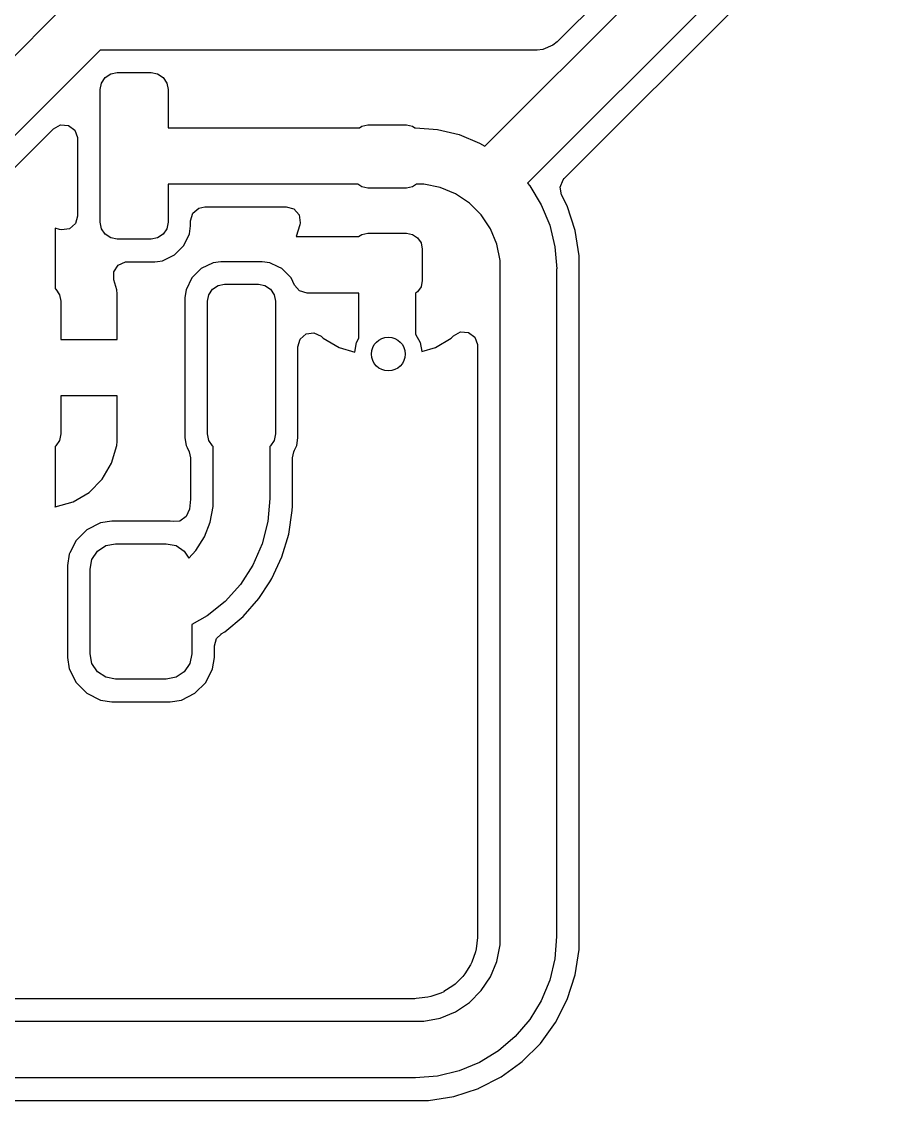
# Model space of a CAD drawing. Extents: x 51 to 261, y -150 to -32.
# Drawn here: x 126.59 to 134.22, y -126.07 to -116.52 of the extents above; entities that cross this region are included whole.
import ezdxf

# ---------------------------------------------------------------- set-up
doc = ezdxf.new("R2010")
doc.units = 0
doc.layers.add('BLACK', color=7, linetype='CONTINUOUS')

msp = doc.modelspace()

# ---------------------------------------------------------------- linework, layer by layer
at = {"layer": 'BLACK', "linetype": 'CONTINUOUS'}
for p, q in [((130.689657, -117.622788), (133.608, -114.704446)), ((133.334776, -114.694827), (131.331761, -116.697843)), ((134.034777, -114.984776), (131.06841, -117.951143)), ((131.393508, -117.909593), (134.21849, -115.084614)), ((124.169712, -119.181605), (127.007028, -116.344289)), ((131.293877, -116.728933), (131.203757, -116.766262)), ((131.293881, -116.728928), (131.293877, -116.728933)), ((131.331761, -116.697843), (131.293881, -116.728928)), ((127.287359, -116.771066), (124.596489, -119.461936)), ((131.154984, -116.771066), (127.287359, -116.771066)), ((131.203757, -116.766262), (131.154984, -116.771066)), ((127.297907, -117.063663), (127.330423, -117.015)), ((127.330423, -117.015), (127.379086, -116.982484)), ((127.379086, -116.982484), (127.436489, -116.971066)), ((127.436489, -116.971066), (127.736489, -116.971066)), ((127.736489, -116.971066), (127.793892, -116.982484)), ((127.793892, -116.982484), (127.842555, -117.015)), ((127.842555, -117.015), (127.875071, -117.063663)), ((127.286489, -117.121066), (127.297907, -117.063663)), ((127.286489, -118.296066), (127.286489, -117.121066)), ((127.875071, -117.063663), (127.886489, -117.121066)), ((127.886489, -117.121066), (127.886489, -117.458566)), ((126.174391, -118.167582), (126.874308, -117.467666)), ((126.874308, -117.467666), (126.935631, -117.434181)), ((126.935631, -117.434181), (127.005323, -117.439165)), ((127.005323, -117.439165), (127.061256, -117.481037)), ((127.061256, -117.481037), (127.085673, -117.546501)), ((127.886489, -117.458566), (129.581447, -117.458566)), ((129.581447, -117.458566), (129.602913, -117.444223)), ((129.602913, -117.444223), (129.656489, -117.433566)), ((129.656489, -117.433566), (129.996489, -117.433566)), ((129.996489, -117.433566), (130.050065, -117.444223)), ((130.050065, -117.444223), (130.071531, -117.458566)), ((130.071531, -117.458566), (130.076489, -117.458566)), ((130.076489, -117.458566), (130.0765, -117.458567)), ((130.0765, -117.458567), (130.272032, -117.473953)), ((130.272032, -117.473953), (130.462763, -117.519741)), ((130.462763, -117.519741), (130.643984, -117.594801)), ((127.085673, -117.546501), (127.085989, -117.555347)), ((127.085989, -117.555347), (127.085989, -118.241049)), ((130.643984, -117.594801), (130.689657, -117.622788)), ((131.384091, -117.920153), (131.393508, -117.909593)), ((129.566481, -117.958566), (127.886489, -117.958566)), ((127.886489, -117.958566), (127.886489, -118.296066)), ((129.602913, -117.982909), (129.566481, -117.958566)), ((129.656489, -117.993566), (129.602913, -117.982909)), ((129.996489, -117.993566), (129.656489, -117.993566)), ((130.050065, -117.982909), (129.996489, -117.993566)), ((130.086497, -117.958565), (130.050065, -117.982909)), ((130.150363, -117.958565), (130.086497, -117.958565)), ((130.295266, -117.987386), (130.150363, -117.958565)), ((130.431762, -118.043922), (130.295266, -117.987386)), ((131.06841, -117.951143), (131.087781, -117.973823)), ((131.087781, -117.973823), (131.190273, -118.141066)), ((131.357817, -117.984894), (131.384091, -117.920153)), ((131.370715, -118.053563), (131.357817, -117.984894)), ((130.554606, -118.126001), (130.431762, -118.043922)), ((131.420747, -118.15175), (131.370715, -118.053563)), ((128.106674, -118.216027), (128.159478, -118.170272)), ((128.159478, -118.170272), (128.210989, -118.159066)), ((128.210989, -118.159066), (128.933676, -118.159066)), ((128.933676, -118.159066), (129.000715, -118.178751)), ((129.000715, -118.178751), (129.04647, -118.231555)), ((130.659078, -118.230467), (130.554606, -118.126001)), ((131.190273, -118.141066), (131.265342, -118.322283)), ((131.491306, -118.368889), (131.420747, -118.15175)), ((127.085989, -118.241049), (127.066304, -118.308088)), ((128.086989, -118.283066), (128.106674, -118.216027)), ((128.086989, -118.329326), (128.086989, -118.283066)), ((129.04647, -118.231555), (129.056414, -118.300713)), ((130.741162, -118.353308), (130.659078, -118.230467)), ((126.888983, -118.348966), (126.886489, -118.348769)), ((126.886489, -118.348769), (126.886489, -118.885946)), ((126.927396, -118.360126), (126.888983, -118.348966)), ((126.944342, -118.363787), (126.927396, -118.360126)), ((127.0135, -118.353843), (126.944342, -118.363787)), ((127.066304, -118.308088), (127.0135, -118.353843)), ((127.297907, -118.353469), (127.286489, -118.296066)), ((127.330423, -118.402132), (127.297907, -118.353469)), ((127.875071, -118.353469), (127.842555, -118.402132)), ((127.886489, -118.296066), (127.875071, -118.353469)), ((128.077062, -118.397459), (128.086989, -118.329326)), ((129.052753, -118.317661), (129.021985, -118.423566)), ((129.056414, -118.300713), (129.052753, -118.317661)), ((130.797704, -118.489802), (130.741162, -118.353308)), ((131.265342, -118.322283), (131.311138, -118.513012)), ((131.52703, -118.594393), (131.491306, -118.368889)), ((127.379086, -118.434648), (127.330423, -118.402132)), ((127.436489, -118.446066), (127.379086, -118.434648)), ((127.736489, -118.446066), (127.436489, -118.446066)), ((127.793892, -118.434648), (127.736489, -118.446066)), ((127.842555, -118.402132), (127.793892, -118.434648)), ((128.025687, -118.502549), (128.077062, -118.397459)), ((129.021985, -118.423566), (129.573964, -118.423566)), ((129.573964, -118.423566), (129.602913, -118.404223)), ((129.602913, -118.404223), (129.656489, -118.393566)), ((129.656489, -118.393566), (129.996489, -118.393566)), ((129.996489, -118.393566), (130.050065, -118.404223)), ((130.050065, -118.404223), (130.095484, -118.434571)), ((130.095484, -118.434571), (130.125832, -118.47999)), ((130.125832, -118.47999), (130.136489, -118.533566)), ((127.942972, -118.585264), (128.025687, -118.502549)), ((130.136489, -118.533566), (130.136489, -118.813566)), ((130.826532, -118.634704), (130.797704, -118.489802)), ((131.311138, -118.513012), (131.326534, -118.708557)), ((127.446044, -118.676621), (127.509683, -118.647778)), ((127.509683, -118.647778), (127.526979, -118.646566)), ((127.526979, -118.646566), (127.76975, -118.646566)), ((127.76975, -118.646566), (127.79246, -118.643257)), ((127.79246, -118.643257), (127.837882, -118.636639)), ((127.837882, -118.636639), (127.942972, -118.585264)), ((128.285097, -118.655492), (128.180003, -118.706869)), ((128.353228, -118.645566), (128.285097, -118.655492)), ((128.353229, -118.645566), (128.353228, -118.645566)), ((128.719749, -118.645566), (128.353229, -118.645566)), ((128.71975, -118.645566), (128.719749, -118.645566)), ((128.78788, -118.655492), (128.71975, -118.645566)), ((128.787882, -118.655493), (128.78788, -118.655492)), ((128.862321, -118.691884), (128.787882, -118.655493)), ((130.826533, -118.708109), (130.826532, -118.634704)), ((131.527034, -118.708551), (131.52703, -118.594393)), ((127.407903, -118.805161), (127.408102, -118.735291)), ((127.408102, -118.735291), (127.446044, -118.676621)), ((128.180003, -118.706869), (128.097292, -118.78958)), ((128.892974, -118.706869), (128.862321, -118.691884)), ((128.975688, -118.789583), (128.892974, -118.706869)), ((130.826489, -118.708566), (130.826533, -118.708109)), ((130.826489, -124.623566), (130.826489, -118.708566)), ((131.326489, -118.708557), (131.326488, -118.70856)), ((131.326488, -118.70856), (131.326489, -118.708566)), ((131.326534, -118.708557), (131.326489, -118.708557)), ((131.326489, -118.708566), (131.326489, -124.623566)), ((131.52699, -118.759959), (131.527035, -118.759805)), ((131.526991, -118.76786), (131.52699, -118.759959)), ((131.52699, -118.767863), (131.526991, -118.76786)), ((131.52699, -118.776483), (131.52699, -118.767863)), ((131.527035, -118.759805), (131.527033, -118.708551)), ((131.527033, -118.708551), (131.527034, -118.708551)), ((127.433588, -118.89357), (127.407903, -118.805161)), ((128.097292, -118.78958), (128.045915, -118.894674)), ((128.280423, -118.89), (128.329086, -118.857484)), ((128.329086, -118.857484), (128.386489, -118.846066)), ((128.386489, -118.846066), (128.686489, -118.846066)), ((128.686489, -118.846066), (128.743892, -118.857484)), ((128.743892, -118.857484), (128.792555, -118.89)), ((129.007192, -118.854026), (128.975688, -118.789583)), ((129.051553, -118.903881), (129.007192, -118.854026)), ((130.136489, -118.813566), (130.125832, -118.867142)), ((131.526989, -118.776512), (131.52699, -118.776483)), ((131.526989, -124.611855), (131.526989, -118.776512)), ((126.886489, -118.885946), (126.892555, -118.89)), ((126.892555, -118.89), (126.925071, -118.938663)), ((126.925071, -118.938663), (126.936489, -118.996066)), ((127.433589, -118.893576), (127.433588, -118.89357)), ((127.436488, -118.930416), (127.433589, -118.893576)), ((127.436489, -118.930431), (127.436488, -118.930416)), ((127.436489, -119.333566), (127.436489, -118.930431)), ((128.045915, -118.894674), (128.035989, -118.962805)), ((128.236489, -118.996066), (128.247907, -118.938663)), ((128.247907, -118.938663), (128.280423, -118.89)), ((128.792555, -118.89), (128.825071, -118.938663)), ((128.825071, -118.938663), (128.836489, -118.996066)), ((129.118592, -118.923566), (129.051553, -118.903881)), ((129.573964, -118.923566), (129.118592, -118.923566)), ((129.576489, -118.925253), (129.573964, -118.923566)), ((129.576489, -119.323014), (129.576489, -118.925253)), ((130.095484, -118.912561), (130.076489, -118.925253)), ((130.076489, -118.925253), (130.076489, -119.288374)), ((130.125832, -118.867142), (130.095484, -118.912561)), ((126.936489, -118.996066), (126.936489, -119.333566)), ((128.035989, -118.962805), (128.035989, -120.204326)), ((128.236489, -120.171066), (128.236489, -118.996066)), ((128.836489, -118.996066), (128.836489, -120.171066)), ((126.936489, -119.333566), (127.436489, -119.333566)), ((129.036989, -119.398526), (129.056674, -119.331487)), ((129.056674, -119.331487), (129.109478, -119.285732)), ((129.109478, -119.285732), (129.178636, -119.275788)), ((129.178636, -119.275788), (129.242192, -119.304813)), ((129.242192, -119.304813), (129.24867, -119.310845)), ((129.24867, -119.310845), (129.261105, -119.32328)), ((129.261105, -119.32328), (129.261114, -119.323287)), ((129.261114, -119.323287), (129.400293, -119.405597)), ((129.554581, -119.36096), (129.576489, -119.323014)), ((130.076489, -119.288374), (130.118397, -119.36096)), ((130.252684, -119.405597), (130.391863, -119.323287)), ((130.391863, -119.323287), (130.391872, -119.32328)), ((130.391872, -119.32328), (130.414308, -119.300845)), ((130.414308, -119.300845), (130.475631, -119.26736)), ((130.475631, -119.26736), (130.545323, -119.272344)), ((130.545323, -119.272344), (130.601256, -119.314216)), ((130.601256, -119.314216), (130.625673, -119.37968)), ((129.036989, -120.204326), (129.036989, -119.398526)), ((129.400293, -119.405597), (129.539575, -119.446061)), ((129.539575, -119.446061), (129.554581, -119.36096)), ((130.118397, -119.36096), (130.132427, -119.440534)), ((130.132427, -119.440534), (130.252684, -119.405597)), ((130.625673, -119.37968), (130.625989, -119.388526)), ((130.625989, -119.388526), (130.625989, -124.556654)), ((127.436489, -119.833566), (126.936489, -119.833566)), ((126.936489, -119.833566), (126.936489, -120.171066)), ((127.436489, -120.2367), (127.436489, -119.833566)), ((126.936489, -120.171066), (126.925071, -120.228469)), ((128.247907, -120.228469), (128.236489, -120.171066)), ((128.836489, -120.171066), (128.825071, -120.228469)), ((126.892555, -120.277132), (126.886489, -120.281185)), ((126.886489, -120.281185), (126.886489, -120.818361)), ((126.925071, -120.228469), (126.892555, -120.277132)), ((127.387772, -120.431259), (127.433588, -120.273561)), ((127.433588, -120.273561), (127.433589, -120.273555)), ((127.433589, -120.273555), (127.436488, -120.236715)), ((127.436488, -120.236715), (127.436489, -120.2367)), ((128.035989, -120.204326), (128.045915, -120.272457)), ((128.045915, -120.272457), (128.045916, -120.272459)), ((128.045916, -120.272459), (128.055204, -120.291459)), ((128.055204, -120.291459), (128.07339, -120.328658)), ((128.280423, -120.277132), (128.247907, -120.228469)), ((128.286489, -120.281185), (128.280423, -120.277132)), ((128.286489, -120.743077), (128.286489, -120.281185)), ((128.792555, -120.277132), (128.786489, -120.281185)), ((128.786489, -120.281185), (128.786489, -120.743566)), ((128.825071, -120.228469), (128.792555, -120.277132)), ((129.006146, -120.315243), (129.027062, -120.272459)), ((129.027062, -120.272459), (129.036989, -120.204326)), ((128.07339, -120.328658), (128.085989, -120.383118)), ((128.085989, -120.383118), (128.085989, -120.735833)), ((128.986989, -120.383118), (128.999588, -120.328658)), ((128.986989, -120.676249), (128.986989, -120.383118)), ((128.999588, -120.328658), (129.006146, -120.315243)), ((127.304174, -120.572618), (127.387771, -120.431262)), ((127.387771, -120.431262), (127.387772, -120.431259)), ((127.18805, -120.688744), (127.304167, -120.572627)), ((127.304167, -120.572627), (127.304174, -120.572618)), ((128.987117, -120.678242), (128.986989, -120.676249)), ((128.987103, -120.685135), (128.987117, -120.678242)), ((126.888975, -120.818166), (127.046687, -120.772347)), ((127.046687, -120.772347), (127.188041, -120.688751)), ((127.188041, -120.688751), (127.18805, -120.688744)), ((128.085233, -120.749501), (128.075346, -120.838651)), ((128.085989, -120.735833), (128.085233, -120.749501)), ((128.286309, -120.813564), (128.286489, -120.743077)), ((128.786488, -120.744055), (128.769495, -120.947499)), ((128.786489, -120.743566), (128.786458, -120.743878)), ((128.786458, -120.743878), (128.786489, -120.744055)), ((128.786489, -120.744055), (128.786488, -120.744055)), ((128.986989, -120.743935), (128.987061, -120.706867)), ((128.986989, -120.810254), (128.986989, -120.743935)), ((128.987061, -120.706867), (128.987104, -120.685137)), ((128.987104, -120.685137), (128.987103, -120.685135)), ((126.886489, -120.818361), (126.88649, -120.818361)), ((126.88649, -120.818361), (126.888975, -120.818166)), ((128.075346, -120.838651), (128.048392, -120.903112)), ((128.259968, -120.952056), (128.286309, -120.813564)), ((128.956024, -121.058763), (128.986858, -120.849974)), ((128.986858, -120.849974), (128.986904, -120.81151)), ((128.986904, -120.81151), (128.986989, -120.810254)), ((127.288367, -120.958845), (127.168267, -121.020039)), ((127.387996, -120.943066), (127.288367, -120.958845)), ((127.388001, -120.943066), (127.387996, -120.943066)), ((127.904977, -120.943066), (127.388001, -120.943066)), ((127.90498, -120.943066), (127.904977, -120.943066)), ((127.932707, -120.947457), (127.90498, -120.943066)), ((127.990867, -120.942768), (127.932707, -120.947457)), ((128.048392, -120.903112), (127.990867, -120.942768)), ((128.20847, -121.083288), (128.259968, -120.952056)), ((128.769495, -120.947499), (128.719764, -121.145501)), ((127.168263, -121.020042), (127.072965, -121.11534)), ((127.168267, -121.020039), (127.168263, -121.020042)), ((128.895412, -121.260927), (128.956024, -121.058763)), ((127.072961, -121.115346), (127.016878, -121.225416)), ((127.072962, -121.115344), (127.072961, -121.115346)), ((127.072965, -121.11534), (127.072962, -121.115344)), ((127.335385, -121.160693), (127.421489, -121.143566)), ((127.421489, -121.143566), (127.871489, -121.143566)), ((127.871489, -121.143566), (127.957593, -121.160693)), ((128.133593, -121.202733), (128.20847, -121.083288)), ((128.719764, -121.145501), (128.638606, -121.332829)), ((127.011768, -121.235444), (126.995989, -121.335072)), ((127.016878, -121.225416), (127.011768, -121.235444)), ((127.213616, -121.282462), (127.26239, -121.209467)), ((127.26239, -121.209467), (127.335385, -121.160693)), ((127.957593, -121.160693), (128.030588, -121.209467)), ((128.030588, -121.209467), (128.071202, -121.27025)), ((128.071202, -121.27025), (128.133593, -121.202733)), ((126.995989, -121.335072), (126.995989, -122.152059)), ((127.196489, -121.368566), (127.213616, -121.282462)), ((128.638606, -121.332829), (128.528169, -121.504532)), ((128.806292, -121.452237), (128.89541, -121.260931)), ((128.895409, -121.260931), (128.895412, -121.260927)), ((128.89541, -121.260931), (128.895409, -121.260931)), ((127.196489, -122.118566), (127.196489, -121.368566)), ((128.528169, -121.504532), (128.391369, -121.656071)), ((128.690519, -121.628708), (128.787804, -121.480419)), ((128.787804, -121.480419), (128.806289, -121.452243)), ((128.806289, -121.452243), (128.806292, -121.452237)), ((128.550517, -121.786643), (128.690519, -121.628708)), ((128.391369, -121.656071), (128.231823, -121.783442)), ((128.231823, -121.783442), (128.096489, -121.859316)), ((128.389209, -121.922745), (128.550517, -121.786643)), ((128.096489, -121.859316), (128.096489, -122.118566)), ((128.358184, -121.942031), (128.389209, -121.922745)), ((128.296989, -122.048995), (128.316674, -121.981956)), ((128.316674, -121.981956), (128.355525, -121.943684)), ((128.355525, -121.943684), (128.358184, -121.942031)), ((128.296989, -122.152059), (128.296989, -122.048995)), ((126.995989, -122.152059), (127.011768, -122.251687)), ((127.213616, -122.20467), (127.196489, -122.118566)), ((127.26239, -122.277665), (127.213616, -122.20467)), ((128.079362, -122.20467), (128.030588, -122.277665)), ((128.096489, -122.118566), (128.079362, -122.20467)), ((128.281311, -122.251043), (128.296989, -122.152059)), ((127.011768, -122.251687), (127.011769, -122.25169)), ((127.011769, -122.25169), (127.01177, -122.251692)), ((127.01177, -122.251692), (127.072961, -122.371786)), ((127.335385, -122.326439), (127.26239, -122.277665)), ((128.030588, -122.277665), (127.957593, -122.326439)), ((128.220017, -122.371786), (128.281208, -122.251692)), ((128.281208, -122.251692), (128.281311, -122.251043)), ((127.072961, -122.371786), (127.072962, -122.371787)), ((127.072962, -122.371787), (127.072965, -122.371791)), ((127.072965, -122.371791), (127.168263, -122.467089)), ((127.421489, -122.343566), (127.335385, -122.326439)), ((127.871489, -122.343566), (127.421489, -122.343566)), ((127.957593, -122.326439), (127.871489, -122.343566)), ((128.124709, -122.467094), (128.220017, -122.371786)), ((127.168263, -122.467089), (127.168267, -122.467092)), ((127.168267, -122.467092), (127.168269, -122.467094)), ((127.168269, -122.467094), (127.288363, -122.528285)), ((128.004615, -122.528285), (128.124709, -122.467094)), ((127.288363, -122.528285), (127.288365, -122.528285)), ((127.288365, -122.528285), (127.288367, -122.528286)), ((127.288367, -122.528286), (127.387996, -122.544066)), ((127.387996, -122.544066), (127.388001, -122.544066)), ((127.388001, -122.544066), (127.904982, -122.544066)), ((127.904982, -122.544066), (128.00461, -122.528286)), ((128.00461, -122.528286), (128.00461, -122.528285)), ((128.00461, -122.528285), (128.004615, -122.528285)), ((130.625989, -124.556654), (130.625987, -124.556688)), ((130.625987, -124.556688), (130.625988, -124.616617)), ((130.625209, -124.630497), (130.61378, -124.73197)), ((130.625988, -124.616617), (130.625209, -124.630497)), ((130.826489, -124.623571), (130.826489, -124.623566)), ((130.826489, -124.623575), (130.826489, -124.623571)), ((130.826491, -124.697444), (130.826489, -124.623575)), ((131.326488, -124.623575), (131.311105, -124.819105)), ((131.326489, -124.623566), (131.326488, -124.623575)), ((131.526989, -124.623551), (131.526989, -124.611855)), ((131.526992, -124.73771), (131.526989, -124.623551)), ((130.607601, -124.759044), (130.576191, -124.848815)), ((130.61378, -124.73197), (130.607601, -124.759044)), ((130.797673, -124.842345), (130.826491, -124.697444)), ((131.491282, -124.963218), (131.526992, -124.73771)), ((130.564144, -124.873833), (130.513544, -124.954366)), ((130.576191, -124.848815), (130.564144, -124.873833)), ((130.741139, -124.97884), (130.797673, -124.842345)), ((131.311105, -124.819105), (131.26532, -125.009838)), ((130.496234, -124.976073), (130.438818, -125.033491)), ((130.513544, -124.954366), (130.496234, -124.976073)), ((130.659061, -125.101682), (130.741139, -124.97884)), ((131.420733, -125.180364), (131.491282, -124.963218)), ((130.407274, -125.060638), (130.328627, -125.110055)), ((130.428982, -125.043327), (130.407274, -125.060638)), ((130.438818, -125.033491), (130.428982, -125.043327)), ((131.26532, -125.009838), (131.19026, -125.19106)), ((130.08362, -125.172286), (130.069739, -125.173066)), ((130.110551, -125.169252), (130.08362, -125.172286)), ((130.184885, -125.160877), (130.110551, -125.169252)), ((130.211957, -125.154698), (130.184885, -125.160877)), ((130.301729, -125.123285), (130.211957, -125.154698)), ((130.326746, -125.111238), (130.301729, -125.123285)), ((130.328627, -125.110055), (130.326746, -125.111238)), ((130.554595, -125.20615), (130.659061, -125.101682)), ((130.069739, -125.173066), (123.466135, -125.173066)), ((130.431755, -125.288231), (130.554595, -125.20615)), ((131.19026, -125.19106), (131.087774, -125.358309)), ((131.317083, -125.383799), (131.420733, -125.180364)), ((130.150361, -125.37359), (130.295262, -125.344768)), ((130.295262, -125.344768), (130.431755, -125.288231)), ((131.087774, -125.358309), (130.960386, -125.507466)), ((123.462077, -125.373566), (130.076489, -125.373566)), ((130.076489, -125.373566), (130.07649, -125.373566)), ((130.07649, -125.373566), (130.076492, -125.373566)), ((130.076492, -125.373566), (130.076722, -125.373589)), ((130.076722, -125.373589), (130.150361, -125.37359)), ((131.182884, -125.568515), (131.317083, -125.383799)), ((130.960386, -125.507466), (130.811232, -125.634857)), ((130.811232, -125.634857), (130.643986, -125.737347)), ((131.02144, -125.729962), (131.182884, -125.568515)), ((130.643986, -125.737347), (130.462765, -125.812411)), ((130.996883, -125.747804), (131.021432, -125.729968)), ((131.021432, -125.729967), (131.02144, -125.729962)), ((131.021432, -125.729968), (131.021432, -125.729967)), ((130.462765, -125.812411), (130.272033, -125.858201)), ((130.836728, -125.864166), (130.996883, -125.747804)), ((130.076486, -125.873566), (123.462073, -125.873566)), ((130.272033, -125.858201), (130.076486, -125.873589)), ((130.076486, -125.873589), (130.076486, -125.873566)), ((130.636255, -125.966313), (130.836728, -125.864166)), ((130.416158, -126.038372), (130.633289, -125.967823)), ((130.633289, -125.967823), (130.633295, -125.967821)), ((130.633295, -125.967821), (130.636255, -125.966313)), ((123.52138, -126.074066), (130.025098, -126.074066)), ((130.025098, -126.074066), (130.025176, -126.074089)), ((130.025176, -126.074089), (130.076484, -126.074089)), ((130.076484, -126.074089), (130.190643, -126.07409)), ((130.190643, -126.07409), (130.416151, -126.038374)), ((130.416151, -126.038374), (130.416156, -126.038372)), ((130.416156, -126.038372), (130.416158, -126.038372))]:
    msp.add_line(p, q, dxfattribs=at)
at = {"layer": 'BLACK'}
msp.add_circle((129.836489, -119.463566), 0.15, dxfattribs=at)

doc.saveas('drawing.dxf')
